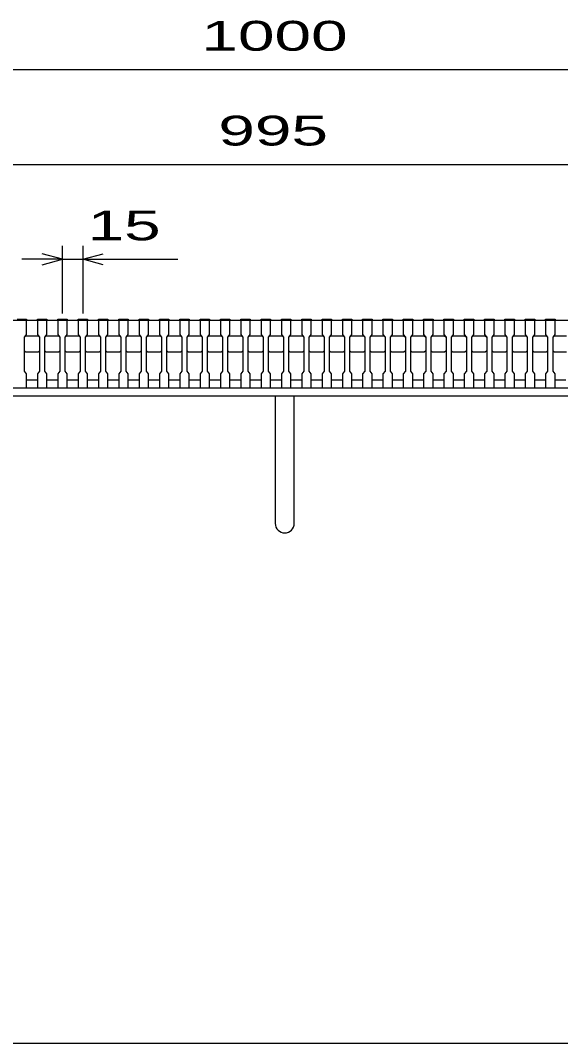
# Model space of a CAD drawing. Units: millimetres, scale not verified. Extents: x -1820 to 1731, y -1282 to 1054.
# Drawn here: x -1116 to -718, y -1146 to -391 of the extents above; entities that cross this region are included whole.
import ezdxf
from ezdxf.enums import TextEntityAlignment as Align

# ---------------------------------------------------------------- set-up
doc = ezdxf.new("R2010")
doc.units = ezdxf.units.MM
doc.header["$LTSCALE"] = 10
for name, color, linetype, lineweight in [('0_2', 150, 'Continuous', 25), ('16', 3, 'Continuous', 25), ('19', 6, 'Continuous', 25), ('22', 2, 'Continuous', 25)]:
    doc.layers.add(name, color=color, linetype=linetype, lineweight=lineweight)
doc.styles.add('ベクトル', font='')
doc.styles.get('ベクトル').set_extended_font_data('ベクトル')

msp = doc.modelspace()

# ---------------------------------------------------------------- linework, layer by layer
at = {"layer": '0_2'}
msp.add_line((1731, -1146.5), (-1729, -1146.5), dxfattribs=at)
at = {"layer": '16'}
for p, q in [((-1119, -611.8), (-1112, -611.8)), ((-1112, -611.8), (-1112, -612.5)), ((-1104, -612.5), (-1104, -611.8)), ((-1104, -611.8), (-1097, -611.8)), ((-1097, -611.8), (-1097, -612.5)), ((-1089, -612.5), (-1089, -611.8)), ((-1089, -611.8), (-1082, -611.8)), ((-1082, -611.8), (-1082, -612.5)), ((-1074, -612.5), (-1074, -611.8)), ((-1074, -611.8), (-1067, -611.8)), ((-1067, -611.8), (-1067, -612.5)), ((-1059, -612.5), (-1059, -611.8)), ((-1059, -611.8), (-1052, -611.8)), ((-1052, -611.8), (-1052, -612.5)), ((-1044, -612.5), (-1044, -611.8)), ((-1044, -611.8), (-1037, -611.8)), ((-1037, -611.8), (-1037, -612.5)), ((-1029, -612.5), (-1029, -611.8)), ((-1029, -611.8), (-1022, -611.8)), ((-1022, -611.8), (-1022, -612.5)), ((-1014, -612.5), (-1014, -611.8)), ((-1014, -611.8), (-1007, -611.8)), ((-1007, -611.8), (-1007, -612.5)), ((-999, -612.5), (-999, -611.8)), ((-999, -611.8), (-992, -611.8)), ((-992, -611.8), (-992, -612.5)), ((-984, -612.5), (-984, -611.8)), ((-984, -611.8), (-977, -611.8)), ((-977, -611.8), (-977, -612.5)), ((-969, -612.5), (-969, -611.8)), ((-969, -611.8), (-962, -611.8)), ((-962, -611.8), (-962, -612.5)), ((-954, -612.5), (-954, -611.8)), ((-954, -611.8), (-947, -611.8)), ((-947, -611.8), (-947, -612.5)), ((-939, -612.5), (-939, -611.8)), ((-939, -611.8), (-932, -611.8)), ((-932, -611.8), (-932, -612.5)), ((-924, -612.5), (-924, -611.8)), ((-924, -611.8), (-917, -611.8)), ((-917, -611.8), (-917, -612.5)), ((-909, -612.5), (-909, -611.8)), ((-909, -611.8), (-902, -611.8)), ((-902, -611.8), (-902, -612.5)), ((-894, -612.5), (-894, -611.8)), ((-894, -611.8), (-887, -611.8)), ((-887, -611.8), (-887, -612.5)), ((-879, -612.5), (-879, -611.8)), ((-879, -611.8), (-872, -611.8)), ((-872, -611.8), (-872, -612.5)), ((-864, -612.5), (-864, -611.8)), ((-864, -611.8), (-857, -611.8)), ((-857, -611.8), (-857, -612.5)), ((-849, -612.5), (-849, -611.8)), ((-849, -611.8), (-842, -611.8)), ((-842, -611.8), (-842, -612.5)), ((-834, -612.5), (-834, -611.8)), ((-834, -611.8), (-827, -611.8)), ((-827, -611.8), (-827, -612.5)), ((-819, -612.5), (-819, -611.8)), ((-819, -611.8), (-812, -611.8)), ((-812, -611.8), (-812, -612.5)), ((-804, -612.5), (-804, -611.8)), ((-804, -611.8), (-797, -611.8)), ((-797, -611.8), (-797, -612.5)), ((-789, -612.5), (-789, -611.8)), ((-789, -611.8), (-782, -611.8)), ((-782, -611.8), (-782, -612.5)), ((-774, -612.5), (-774, -611.8)), ((-774, -611.8), (-767, -611.8)), ((-767, -611.8), (-767, -612.5)), ((-759, -612.5), (-759, -611.8)), ((-759, -611.8), (-752, -611.8)), ((-752, -611.8), (-752, -612.5)), ((-744, -612.5), (-744, -611.8)), ((-744, -611.8), (-737, -611.8)), ((-737, -611.8), (-737, -612.5)), ((-729, -612.5), (-729, -611.8)), ((-729, -611.8), (-722, -611.8)), ((-722, -611.8), (-722, -612.5)), ((-1419, -612.5), (-424, -612.5)), ((-1112, -612.5), (-1119, -612.5)), ((-1112, -623), (-1112, -612.5)), ((-1104, -612.5), (-1104, -623)), ((-1097, -612.5), (-1104, -612.5)), ((-1097, -623), (-1097, -612.5)), ((-1089, -612.5), (-1089, -623)), ((-1082, -612.5), (-1089, -612.5)), ((-1082, -623), (-1082, -612.5)), ((-1074, -612.5), (-1074, -623)), ((-1067, -612.5), (-1074, -612.5)), ((-1067, -623), (-1067, -612.5)), ((-1059, -612.5), (-1059, -623)), ((-1052, -612.5), (-1059, -612.5)), ((-1052, -623), (-1052, -612.5)), ((-1044, -612.5), (-1044, -623)), ((-1037, -612.5), (-1044, -612.5)), ((-1037, -623), (-1037, -612.5)), ((-1029, -612.5), (-1029, -623)), ((-1022, -612.5), (-1029, -612.5)), ((-1022, -623), (-1022, -612.5)), ((-1014, -612.5), (-1014, -623)), ((-1007, -612.5), (-1014, -612.5)), ((-1007, -623), (-1007, -612.5)), ((-999, -612.5), (-999, -623)), ((-992, -612.5), (-999, -612.5)), ((-992, -623), (-992, -612.5)), ((-984, -612.5), (-984, -623)), ((-977, -612.5), (-984, -612.5)), ((-977, -623), (-977, -612.5)), ((-969, -612.5), (-969, -623)), ((-962, -612.5), (-969, -612.5)), ((-962, -623), (-962, -612.5)), ((-954, -612.5), (-954, -623)), ((-947, -612.5), (-954, -612.5)), ((-947, -623), (-947, -612.5)), ((-939, -612.5), (-939, -623)), ((-932, -612.5), (-939, -612.5)), ((-932, -623), (-932, -612.5)), ((-924, -612.5), (-924, -623)), ((-917, -612.5), (-924, -612.5)), ((-917, -623), (-917, -612.5)), ((-909, -612.5), (-909, -623)), ((-902, -612.5), (-909, -612.5)), ((-902, -623), (-902, -612.5)), ((-894, -612.5), (-894, -623)), ((-887, -612.5), (-894, -612.5)), ((-887, -623), (-887, -612.5)), ((-879, -612.5), (-879, -623)), ((-872, -612.5), (-879, -612.5)), ((-872, -623), (-872, -612.5)), ((-864, -612.5), (-864, -623)), ((-857, -612.5), (-864, -612.5)), ((-857, -623), (-857, -612.5)), ((-849, -612.5), (-849, -623)), ((-842, -612.5), (-849, -612.5)), ((-842, -623), (-842, -612.5)), ((-834, -612.5), (-834, -623)), ((-827, -612.5), (-834, -612.5)), ((-827, -623), (-827, -612.5)), ((-819, -612.5), (-819, -623)), ((-812, -612.5), (-819, -612.5)), ((-812, -623), (-812, -612.5)), ((-804, -612.5), (-804, -623)), ((-797, -612.5), (-804, -612.5)), ((-797, -623), (-797, -612.5)), ((-789, -612.5), (-789, -623)), ((-782, -612.5), (-789, -612.5)), ((-782, -623), (-782, -612.5)), ((-774, -612.5), (-774, -623)), ((-767, -612.5), (-774, -612.5)), ((-767, -623), (-767, -612.5)), ((-759, -612.5), (-759, -623)), ((-752, -612.5), (-759, -612.5)), ((-752, -623), (-752, -612.5)), ((-744, -612.5), (-744, -623)), ((-737, -612.5), (-744, -612.5)), ((-737, -623), (-737, -612.5)), ((-729, -612.5), (-729, -623)), ((-722, -612.5), (-729, -612.5)), ((-722, -623), (-722, -612.5)), ((-1113.5, -625), (-1112, -623)), ((-1113.5, -625), (-1112.5, -624)), ((-1113.5, -650), (-1113.5, -625)), ((-1112.5, -624), (-1103.5, -624)), ((-1104, -623), (-1102.5, -625)), ((-1103.5, -624), (-1102.5, -625)), ((-1102.5, -625), (-1102.5, -650)), ((-1098.5, -625), (-1097, -623)), ((-1098.5, -625), (-1097.5, -624)), ((-1098.5, -650), (-1098.5, -625)), ((-1097.5, -624), (-1088.5, -624)), ((-1089, -623), (-1087.5, -625)), ((-1088.5, -624), (-1087.5, -625)), ((-1087.5, -625), (-1087.5, -650)), ((-1083.5, -625), (-1082, -623)), ((-1083.5, -625), (-1082.5, -624)), ((-1083.5, -650), (-1083.5, -625)), ((-1082.5, -624), (-1073.5, -624)), ((-1074, -623), (-1072.5, -625)), ((-1073.5, -624), (-1072.5, -625)), ((-1072.5, -625), (-1072.5, -650)), ((-1068.5, -625), (-1067, -623)), ((-1068.5, -625), (-1067.5, -624)), ((-1068.5, -650), (-1068.5, -625)), ((-1067.5, -624), (-1058.5, -624)), ((-1059, -623), (-1057.5, -625)), ((-1058.5, -624), (-1057.5, -625)), ((-1057.5, -625), (-1057.5, -650)), ((-1053.5, -625), (-1052, -623)), ((-1053.5, -625), (-1052.5, -624)), ((-1053.5, -650), (-1053.5, -625)), ((-1052.5, -624), (-1043.5, -624)), ((-1044, -623), (-1042.5, -625)), ((-1043.5, -624), (-1042.5, -625)), ((-1042.5, -625), (-1042.5, -650)), ((-1038.5, -625), (-1037, -623)), ((-1038.5, -625), (-1037.5, -624)), ((-1038.5, -650), (-1038.5, -625)), ((-1037.5, -624), (-1028.5, -624)), ((-1029, -623), (-1027.5, -625)), ((-1028.5, -624), (-1027.5, -625)), ((-1027.5, -625), (-1027.5, -650)), ((-1023.5, -625), (-1022, -623)), ((-1023.5, -625), (-1022.5, -624)), ((-1023.5, -650), (-1023.5, -625)), ((-1022.5, -624), (-1013.5, -624)), ((-1014, -623), (-1012.5, -625)), ((-1013.5, -624), (-1012.5, -625)), ((-1012.5, -625), (-1012.5, -650)), ((-1008.5, -625), (-1007, -623)), ((-1008.5, -625), (-1007.5, -624)), ((-1008.5, -650), (-1008.5, -625)), ((-1007.5, -624), (-998.5, -624)), ((-999, -623), (-997.5, -625)), ((-998.5, -624), (-997.5, -625)), ((-997.5, -625), (-997.5, -650)), ((-993.5, -625), (-992, -623)), ((-993.5, -625), (-992.5, -624)), ((-993.5, -650), (-993.5, -625)), ((-992.5, -624), (-983.5, -624)), ((-984, -623), (-982.5, -625)), ((-983.5, -624), (-982.5, -625)), ((-982.5, -625), (-982.5, -650)), ((-978.5, -625), (-977, -623)), ((-978.5, -625), (-977.5, -624)), ((-978.5, -650), (-978.5, -625)), ((-977.5, -624), (-968.5, -624)), ((-969, -623), (-967.5, -625)), ((-968.5, -624), (-967.5, -625)), ((-967.5, -625), (-967.5, -650)), ((-963.5, -625), (-962, -623)), ((-963.5, -625), (-962.5, -624)), ((-963.5, -650), (-963.5, -625)), ((-962.5, -624), (-953.5, -624)), ((-954, -623), (-952.5, -625)), ((-953.5, -624), (-952.5, -625)), ((-952.5, -625), (-952.5, -650)), ((-948.5, -625), (-947, -623)), ((-948.5, -625), (-947.5, -624)), ((-948.5, -650), (-948.5, -625)), ((-947.5, -624), (-938.5, -624)), ((-939, -623), (-937.5, -625)), ((-938.5, -624), (-937.5, -625)), ((-937.5, -625), (-937.5, -650)), ((-933.5, -625), (-932, -623)), ((-933.5, -625), (-932.5, -624)), ((-933.5, -650), (-933.5, -625)), ((-932.5, -624), (-923.5, -624)), ((-924, -623), (-922.5, -625)), ((-923.5, -624), (-922.5, -625)), ((-922.5, -625), (-922.5, -650)), ((-918.5, -625), (-917, -623)), ((-918.5, -625), (-917.5, -624)), ((-918.5, -650), (-918.5, -625)), ((-917.5, -624), (-908.5, -624)), ((-909, -623), (-907.5, -625)), ((-908.5, -624), (-907.5, -625)), ((-907.5, -625), (-907.5, -650)), ((-903.5, -625), (-902, -623)), ((-903.5, -625), (-902.5, -624)), ((-903.5, -650), (-903.5, -625)), ((-902.5, -624), (-893.5, -624)), ((-894, -623), (-892.5, -625)), ((-893.5, -624), (-892.5, -625)), ((-892.5, -625), (-892.5, -650)), ((-888.5, -625), (-887, -623)), ((-888.5, -625), (-887.5, -624)), ((-888.5, -650), (-888.5, -625)), ((-887.5, -624), (-878.5, -624)), ((-879, -623), (-877.5, -625)), ((-878.5, -624), (-877.5, -625)), ((-877.5, -625), (-877.5, -650)), ((-873.5, -625), (-872, -623)), ((-873.5, -625), (-872.5, -624)), ((-873.5, -650), (-873.5, -625)), ((-872.5, -624), (-863.5, -624)), ((-864, -623), (-862.5, -625)), ((-863.5, -624), (-862.5, -625)), ((-862.5, -625), (-862.5, -650)), ((-858.5, -625), (-857, -623)), ((-858.5, -625), (-857.5, -624)), ((-858.5, -650), (-858.5, -625)), ((-857.5, -624), (-848.5, -624)), ((-849, -623), (-847.5, -625)), ((-848.5, -624), (-847.5, -625)), ((-847.5, -625), (-847.5, -650)), ((-843.5, -625), (-842, -623)), ((-843.5, -625), (-842.5, -624)), ((-843.5, -650), (-843.5, -625)), ((-842.5, -624), (-833.5, -624)), ((-834, -623), (-832.5, -625)), ((-833.5, -624), (-832.5, -625)), ((-832.5, -625), (-832.5, -650)), ((-828.5, -625), (-827, -623)), ((-828.5, -625), (-827.5, -624)), ((-828.5, -650), (-828.5, -625)), ((-827.5, -624), (-818.5, -624)), ((-819, -623), (-817.5, -625)), ((-818.5, -624), (-817.5, -625)), ((-817.5, -625), (-817.5, -650)), ((-813.5, -625), (-812, -623)), ((-813.5, -625), (-812.5, -624)), ((-813.5, -650), (-813.5, -625)), ((-812.5, -624), (-803.5, -624)), ((-804, -623), (-802.5, -625)), ((-803.5, -624), (-802.5, -625)), ((-802.5, -625), (-802.5, -650)), ((-798.5, -625), (-797, -623)), ((-798.5, -625), (-797.5, -624)), ((-798.5, -650), (-798.5, -625)), ((-797.5, -624), (-788.5, -624)), ((-789, -623), (-787.5, -625)), ((-788.5, -624), (-787.5, -625)), ((-787.5, -625), (-787.5, -650)), ((-783.5, -625), (-782, -623)), ((-783.5, -625), (-782.5, -624)), ((-783.5, -650), (-783.5, -625)), ((-782.5, -624), (-773.5, -624)), ((-774, -623), (-772.5, -625)), ((-773.5, -624), (-772.5, -625)), ((-772.5, -625), (-772.5, -650)), ((-768.5, -625), (-767, -623)), ((-768.5, -625), (-767.5, -624)), ((-768.5, -650), (-768.5, -625)), ((-767.5, -624), (-758.5, -624)), ((-759, -623), (-757.5, -625)), ((-758.5, -624), (-757.5, -625)), ((-757.5, -625), (-757.5, -650)), ((-753.5, -625), (-752, -623)), ((-753.5, -625), (-752.5, -624)), ((-753.5, -650), (-753.5, -625)), ((-752.5, -624), (-743.5, -624)), ((-744, -623), (-742.5, -625)), ((-743.5, -624), (-742.5, -625)), ((-742.5, -625), (-742.5, -650)), ((-738.5, -625), (-737, -623)), ((-738.5, -625), (-737.5, -624)), ((-738.5, -650), (-738.5, -625)), ((-737.5, -624), (-728.5, -624)), ((-729, -623), (-727.5, -625)), ((-728.5, -624), (-727.5, -625)), ((-727.5, -625), (-727.5, -650)), ((-723.5, -625), (-722, -623)), ((-723.5, -625), (-722.5, -624)), ((-723.5, -650), (-723.5, -625)), ((-722.5, -624), (-713.5, -624)), ((-1112.5, -636), (-1113.5, -635)), ((-1103.5, -636), (-1112.5, -636)), ((-1102.5, -635), (-1103.5, -636)), ((-1097.5, -636), (-1098.5, -635)), ((-1088.5, -636), (-1097.5, -636)), ((-1087.5, -635), (-1088.5, -636)), ((-1082.5, -636), (-1083.5, -635)), ((-1073.5, -636), (-1082.5, -636)), ((-1072.5, -635), (-1073.5, -636)), ((-1067.5, -636), (-1068.5, -635)), ((-1058.5, -636), (-1067.5, -636)), ((-1057.5, -635), (-1058.5, -636)), ((-1052.5, -636), (-1053.5, -635)), ((-1043.5, -636), (-1052.5, -636)), ((-1042.5, -635), (-1043.5, -636)), ((-1037.5, -636), (-1038.5, -635)), ((-1028.5, -636), (-1037.5, -636)), ((-1027.5, -635), (-1028.5, -636)), ((-1022.5, -636), (-1023.5, -635)), ((-1013.5, -636), (-1022.5, -636)), ((-1012.5, -635), (-1013.5, -636)), ((-1007.5, -636), (-1008.5, -635)), ((-998.5, -636), (-1007.5, -636)), ((-997.5, -635), (-998.5, -636)), ((-992.5, -636), (-993.5, -635)), ((-983.5, -636), (-992.5, -636)), ((-982.5, -635), (-983.5, -636)), ((-977.5, -636), (-978.5, -635)), ((-968.5, -636), (-977.5, -636)), ((-967.5, -635), (-968.5, -636)), ((-962.5, -636), (-963.5, -635)), ((-953.5, -636), (-962.5, -636)), ((-952.5, -635), (-953.5, -636)), ((-947.5, -636), (-948.5, -635)), ((-938.5, -636), (-947.5, -636)), ((-937.5, -635), (-938.5, -636)), ((-932.5, -636), (-933.5, -635)), ((-923.5, -636), (-932.5, -636)), ((-922.5, -635), (-923.5, -636)), ((-917.5, -636), (-918.5, -635)), ((-908.5, -636), (-917.5, -636)), ((-907.5, -635), (-908.5, -636)), ((-902.5, -636), (-903.5, -635)), ((-893.5, -636), (-902.5, -636)), ((-892.5, -635), (-893.5, -636)), ((-887.5, -636), (-888.5, -635)), ((-878.5, -636), (-887.5, -636)), ((-877.5, -635), (-878.5, -636)), ((-872.5, -636), (-873.5, -635)), ((-863.5, -636), (-872.5, -636)), ((-862.5, -635), (-863.5, -636)), ((-857.5, -636), (-858.5, -635)), ((-848.5, -636), (-857.5, -636)), ((-847.5, -635), (-848.5, -636)), ((-842.5, -636), (-843.5, -635)), ((-833.5, -636), (-842.5, -636)), ((-832.5, -635), (-833.5, -636)), ((-827.5, -636), (-828.5, -635)), ((-818.5, -636), (-827.5, -636)), ((-817.5, -635), (-818.5, -636)), ((-812.5, -636), (-813.5, -635)), ((-803.5, -636), (-812.5, -636)), ((-802.5, -635), (-803.5, -636)), ((-797.5, -636), (-798.5, -635)), ((-788.5, -636), (-797.5, -636)), ((-787.5, -635), (-788.5, -636)), ((-782.5, -636), (-783.5, -635)), ((-773.5, -636), (-782.5, -636)), ((-772.5, -635), (-773.5, -636)), ((-767.5, -636), (-768.5, -635)), ((-758.5, -636), (-767.5, -636)), ((-757.5, -635), (-758.5, -636)), ((-752.5, -636), (-753.5, -635)), ((-743.5, -636), (-752.5, -636)), ((-742.5, -635), (-743.5, -636)), ((-737.5, -636), (-738.5, -635)), ((-728.5, -636), (-737.5, -636)), ((-727.5, -635), (-728.5, -636)), ((-722.5, -636), (-723.5, -635)), ((-713.5, -636), (-722.5, -636)), ((-1112, -652), (-1113.5, -650)), ((-1112, -662.5), (-1112, -652)), ((-1112, -656.5), (-1104, -656.5)), ((-1102.5, -650), (-1104, -652)), ((-1104, -652), (-1104, -662.5)), ((-1097, -652), (-1098.5, -650)), ((-1097, -662.5), (-1097, -652)), ((-1097, -656.5), (-1089, -656.5)), ((-1087.5, -650), (-1089, -652)), ((-1089, -652), (-1089, -662.5)), ((-1082, -652), (-1083.5, -650)), ((-1082, -662.5), (-1082, -652)), ((-1082, -656.5), (-1074, -656.5)), ((-1072.5, -650), (-1074, -652)), ((-1074, -652), (-1074, -662.5)), ((-1067, -652), (-1068.5, -650)), ((-1067, -662.5), (-1067, -652)), ((-1067, -656.5), (-1059, -656.5)), ((-1057.5, -650), (-1059, -652)), ((-1059, -652), (-1059, -662.5)), ((-1052, -652), (-1053.5, -650)), ((-1052, -662.5), (-1052, -652)), ((-1052, -656.5), (-1044, -656.5)), ((-1042.5, -650), (-1044, -652)), ((-1044, -652), (-1044, -662.5)), ((-1037, -652), (-1038.5, -650)), ((-1037, -662.5), (-1037, -652)), ((-1037, -656.5), (-1029, -656.5)), ((-1027.5, -650), (-1029, -652)), ((-1029, -652), (-1029, -662.5)), ((-1022, -652), (-1023.5, -650)), ((-1022, -662.5), (-1022, -652)), ((-1022, -656.5), (-1014, -656.5)), ((-1012.5, -650), (-1014, -652)), ((-1014, -652), (-1014, -662.5)), ((-1007, -652), (-1008.5, -650)), ((-1007, -662.5), (-1007, -652)), ((-1007, -656.5), (-999, -656.5)), ((-997.5, -650), (-999, -652)), ((-999, -652), (-999, -662.5)), ((-992, -652), (-993.5, -650)), ((-992, -662.5), (-992, -652)), ((-992, -656.5), (-984, -656.5)), ((-982.5, -650), (-984, -652)), ((-984, -652), (-984, -662.5)), ((-977, -652), (-978.5, -650)), ((-977, -662.5), (-977, -652)), ((-977, -656.5), (-969, -656.5)), ((-967.5, -650), (-969, -652)), ((-969, -652), (-969, -662.5)), ((-962, -652), (-963.5, -650)), ((-962, -662.5), (-962, -652)), ((-962, -656.5), (-954, -656.5)), ((-952.5, -650), (-954, -652)), ((-954, -652), (-954, -662.5)), ((-947, -652), (-948.5, -650)), ((-947, -662.5), (-947, -652)), ((-947, -656.5), (-939, -656.5)), ((-937.5, -650), (-939, -652)), ((-939, -652), (-939, -662.5)), ((-932, -652), (-933.5, -650)), ((-932, -662.5), (-932, -652)), ((-932, -656.5), (-924, -656.5)), ((-922.5, -650), (-924, -652)), ((-924, -652), (-924, -662.5)), ((-917, -652), (-918.5, -650)), ((-917, -662.5), (-917, -652)), ((-917, -656.5), (-909, -656.5)), ((-907.5, -650), (-909, -652)), ((-909, -652), (-909, -662.5)), ((-902, -652), (-903.5, -650)), ((-902, -662.5), (-902, -652)), ((-902, -656.5), (-894, -656.5)), ((-892.5, -650), (-894, -652)), ((-894, -652), (-894, -662.5)), ((-887, -652), (-888.5, -650)), ((-887, -662.5), (-887, -652)), ((-887, -656.5), (-879, -656.5)), ((-877.5, -650), (-879, -652)), ((-879, -652), (-879, -662.5)), ((-872, -652), (-873.5, -650)), ((-872, -662.5), (-872, -652)), ((-872, -656.5), (-864, -656.5)), ((-862.5, -650), (-864, -652)), ((-864, -652), (-864, -662.5)), ((-857, -652), (-858.5, -650)), ((-857, -662.5), (-857, -652)), ((-857, -656.5), (-849, -656.5)), ((-847.5, -650), (-849, -652)), ((-849, -652), (-849, -662.5)), ((-842, -652), (-843.5, -650)), ((-842, -662.5), (-842, -652)), ((-842, -656.5), (-834, -656.5)), ((-832.5, -650), (-834, -652)), ((-834, -652), (-834, -662.5)), ((-827, -652), (-828.5, -650)), ((-827, -662.5), (-827, -652)), ((-827, -656.5), (-819, -656.5)), ((-817.5, -650), (-819, -652)), ((-819, -652), (-819, -662.5)), ((-812, -652), (-813.5, -650)), ((-812, -662.5), (-812, -652)), ((-812, -656.5), (-804, -656.5)), ((-802.5, -650), (-804, -652)), ((-804, -652), (-804, -662.5)), ((-797, -652), (-798.5, -650)), ((-797, -662.5), (-797, -652)), ((-797, -656.5), (-789, -656.5)), ((-787.5, -650), (-789, -652)), ((-789, -652), (-789, -662.5)), ((-782, -652), (-783.5, -650)), ((-782, -662.5), (-782, -652)), ((-782, -656.5), (-774, -656.5)), ((-772.5, -650), (-774, -652)), ((-774, -652), (-774, -662.5)), ((-767, -652), (-768.5, -650)), ((-767, -662.5), (-767, -652)), ((-767, -656.5), (-759, -656.5)), ((-757.5, -650), (-759, -652)), ((-759, -652), (-759, -662.5)), ((-752, -652), (-753.5, -650)), ((-752, -662.5), (-752, -652)), ((-752, -656.5), (-744, -656.5)), ((-742.5, -650), (-744, -652)), ((-744, -652), (-744, -662.5)), ((-737, -652), (-738.5, -650)), ((-737, -662.5), (-737, -652)), ((-737, -656.5), (-729, -656.5)), ((-727.5, -650), (-729, -652)), ((-729, -652), (-729, -662.5)), ((-722, -652), (-723.5, -650)), ((-722, -662.5), (-722, -652)), ((-722, -656.5), (-714, -656.5)), ((-1119, -662.5), (-1112, -662.5)), ((-1104, -662.5), (-1097, -662.5)), ((-1089, -662.5), (-1082, -662.5)), ((-1074, -662.5), (-1067, -662.5)), ((-1059, -662.5), (-1052, -662.5)), ((-1044, -662.5), (-1037, -662.5)), ((-1029, -662.5), (-1022, -662.5)), ((-1014, -662.5), (-1007, -662.5)), ((-999, -662.5), (-992, -662.5)), ((-984, -662.5), (-977, -662.5)), ((-969, -662.5), (-962, -662.5)), ((-954, -662.5), (-947, -662.5)), ((-939, -662.5), (-932, -662.5)), ((-924, -662.5), (-917, -662.5)), ((-909, -662.5), (-902, -662.5)), ((-894, -662.5), (-887, -662.5)), ((-879, -662.5), (-872, -662.5)), ((-864, -662.5), (-857, -662.5)), ((-849, -662.5), (-842, -662.5)), ((-834, -662.5), (-827, -662.5)), ((-819, -662.5), (-812, -662.5)), ((-804, -662.5), (-797, -662.5)), ((-789, -662.5), (-782, -662.5)), ((-774, -662.5), (-767, -662.5)), ((-759, -662.5), (-752, -662.5)), ((-744, -662.5), (-737, -662.5)), ((-729, -662.5), (-722, -662.5))]:
    msp.add_line(p, q, dxfattribs=at)
at = {"layer": '19'}
for p, q in [((-1421.5, -662.5), (-421.5, -662.5)), ((-421.5, -668.5), (-1421.5, -668.5)), ((-928.5, -668.5), (-928.5, -762.5)), ((-914.5, -762.5), (-914.5, -668.5))]:
    msp.add_line(p, q, dxfattribs=at)
msp.add_arc((-921.5, -762.5), 7, 180, 0, dxfattribs=at)
at = {"layer": '22', "color": 4}
for p, q in [((-1421.5, -427.5), (-421.5, -427.5)), ((-1419, -497.5), (-424, -497.5)), ((-1085.5, -607.5), (-1085.5, -557.5)), ((-1070.5, -557.5), (-1070.5, -607.5)), ((-1085.5, -567.5), (-1100.5, -563.5)), ((-1070.5, -567.5), (-1055.5, -563.5)), ((-1085.5, -567.5), (-1115.5, -567.5)), ((-1100.5, -571.5), (-1085.5, -567.5)), ((-1085.5, -567.5), (-1070.5, -567.5)), ((-1055.5, -571.5), (-1070.5, -567.5)), ((-1070.5, -567.5), (-1000.5, -567.5))]:
    msp.add_line(p, q, dxfattribs=at)

# ---------------------------------------------------------------- texts
at = {"layer": '22', "style": 'ベクトル', "width": 1.65}
for s, p in [(' 1000 ', (-996.5, -402.5)), (' 995 ', (-984, -472.5)), (' 15 ', (-1080.5, -542.5))]:
    msp.add_text(s, height=21.99, dxfattribs=at).set_placement(p, align=Align.MIDDLE_LEFT)

doc.saveas('drawing.dxf')
